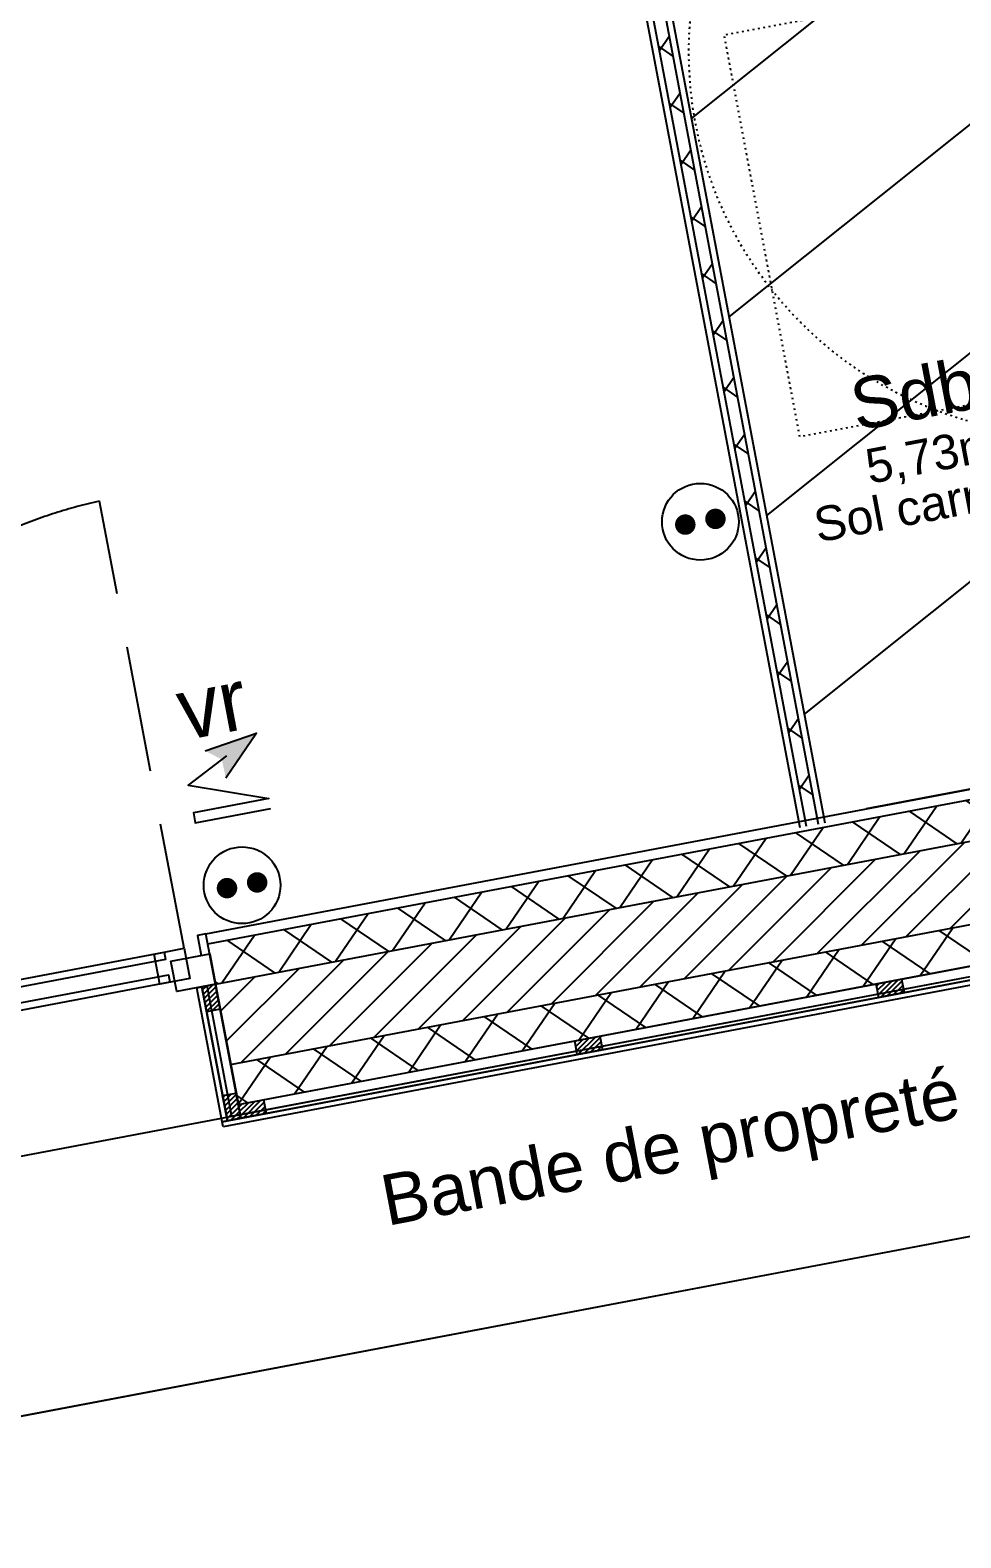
# Model space of a CAD drawing. Header units: centimetres. Extents: x 197412 to 267601, y -375791 to -305433.
# Drawn here: x 218161 to 219980, y -367034 to -364085 of the extents above; entities that cross this region are included whole.
import ezdxf

# ---------------------------------------------------------------- set-up
doc = ezdxf.new("R2010")
doc.units = ezdxf.units.CM
doc.linetypes.add('Style de ligne -2', pattern=[0.694425, 0.48607, -0.208355])
doc.linetypes.add('Style de ligne -5', pattern=[0.20828, 0.069425, -0.138855])
doc.layers.add('3-BAT C-Niveau 0', color=250, linetype='Continuous')
doc.layers.add('FAUX PLAFOND', color=9, linetype='Continuous', lineweight=25)
doc.layers.add('prlm-ELEC-CFO', color=1, linetype='Continuous', lineweight=25)
doc.styles.add('Helvetica', font='arial.ttf')
doc.styles.add('Lucida Grande', font='')
doc.styles.add('prlm-elec-cfo', font='comic.ttf', dxfattribs={"height": 12})
doc.styles.get('Lucida Grande').set_extended_font_data('Lucida Grande')
pattern_1 = [(55.723595, (82441.66, 127994.64), (-66.106423, 45.054865), []), (145.723595, (82441.66, 127994.64), (45.054865, 66.106423), [])]
pattern_2 = [(45, (0, 0), (0, -1), [])]

# ---------------------------------------------------------------- blocks, each defined once
blk = doc.blocks.new('PORTE FENETRE TYPE 2')
at = {"linetype": 'Style de ligne -2', "ltscale": 50.8}
for p, q in [((6.05, 105), (6.05, 16)), ((180, 16), (180, 105))]:
    blk.add_line(p, q, dxfattribs=at)
at = {"linetype": 'Continuous', "lineweight": 25, "flags": 128}
for points in [[(1, 18), (3, 18), (3, 14)], [(184.71, 18), (183, 18), (183, 14)], [(3, 8), (3, -18), (1, -18)], [(183, 8), (183, -18), (184.71, -18)]]:
    blk.add_lwpolyline(points, dxfattribs=at)
at = {"linetype": 'Continuous', "flags": 128}
for points in [[(6, 16), (12, 16), (12, 10), (6, 10)], [(11, 16), (87, 16), (87, 14.5), (11, 14.5)], [(87, 16), (93, 16), (93, 10), (87, 10)], [(93, 16), (99, 16), (99, 10), (93, 10)], [(99, 16), (176, 16), (176, 14.5), (99, 14.5)], [(174, 16), (180, 16), (180, 10), (174, 10)], [(1, 14), (9, 14), (9, 8), (1, 8)], [(177, 14), (184.71, 14), (184.71, 8), (177, 8)], [(11, 11.5), (87, 11.5), (87, 10), (11, 10)], [(99, 11.5), (176, 11.5), (176, 10), (99, 10)]]:
    blk.add_lwpolyline(points, close=True, dxfattribs=at)
at = {"linetype": 'Style de ligne -2', "ltscale": 50.8}
for centre, start, end in [((4, 16), 0, 88.4219), ((182, 16), 91.2873, 180)]:
    blk.add_arc(centre, 89, start, end, dxfattribs=at)
at = {"insert": (70.68, 0.04), "char_height": 10.161, "attachment_point": 1, "line_spacing_factor": 0.978845, "style": 'Lucida Grande'}
blk.add_mtext('PF+VR ', dxfattribs=at)
blk = doc.blocks.new('Groupe-372-1')
at = {"linetype": 'Continuous'}
h = blk.add_hatch(dxfattribs=at)
h.set_pattern_fill('BOIS 45', color=256, style=0, pattern_type=2)
h.set_pattern_definition(pattern_2)
h.paths.add_polyline_path([(13608.12, -49394.53), (13609.05, -49399.45), (13606.4, -49399.95), (13605.47, -49395.04)])
h = blk.add_hatch(dxfattribs=at)
h.set_pattern_fill('BOIS 45', color=256, style=0, pattern_type=2)
h.set_pattern_definition(pattern_2)
h.paths.add_polyline_path([(13737.3, -49394.5), (13742.22, -49393.57), (13742.72, -49396.22), (13737.81, -49397.15)])
h = blk.add_hatch(dxfattribs=at)
h.set_pattern_fill('BOIS 45', color=256, style=0, pattern_type=2)
h.set_pattern_definition(pattern_2)
h.paths.add_polyline_path([(13678.35, -49405.66), (13683.26, -49404.73), (13683.77, -49407.38), (13678.85, -49408.31)])
h = blk.add_hatch(dxfattribs=at)
h.set_pattern_fill('BOIS 45', color=256, style=0, pattern_type=2)
h.set_pattern_definition(pattern_2)
h.paths.add_polyline_path([(13612.16, -49415.85), (13613.09, -49420.77), (13610.44, -49421.27), (13609.51, -49416.36)])
h = blk.add_hatch(dxfattribs=at)
h.set_pattern_fill('BOIS 45', color=256, style=0, pattern_type=2)
h.set_pattern_definition(pattern_2)
h.paths.add_polyline_path([(13612.59, -49418.11), (13617.5, -49417.18), (13618, -49419.84), (13613.09, -49420.77)])
at = {"linetype": 'Continuous', "flags": 128}
for points in [[(13860.6, -49373.89), (13610.44, -49421.27), (13605.48, -49395.08), (13608.13, -49394.57), (13612.59, -49418.11), (13860.1, -49371.24)], [(13609.64, -49422.44), (13609.45, -49421.46), (13861.56, -49373.71), (13861.75, -49374.69)], [(13604.49, -49395.26), (13605.48, -49395.08), (13610.44, -49421.27), (13609.45, -49421.46)], [(13608.12, -49394.53), (13609.05, -49399.45), (13606.4, -49399.95), (13605.47, -49395.04)], [(13737.3, -49394.5), (13742.22, -49393.57), (13742.72, -49396.22), (13737.81, -49397.15)], [(13678.35, -49405.66), (13683.26, -49404.73), (13683.77, -49407.38), (13678.85, -49408.31)], [(13612.16, -49415.85), (13613.09, -49420.77), (13610.44, -49421.27), (13609.51, -49416.36)], [(13612.59, -49418.11), (13617.5, -49417.18), (13618, -49419.84), (13613.09, -49420.77)]]:
    blk.add_lwpolyline(points, close=True, dxfattribs=at)
blk = doc.blocks.new('xi.VR')
at = {"layer": 'prlm-ELEC-CFO', "lineweight": 5}
blk.add_hatch(color=0, dxfattribs=at).paths.add_polyline_path([(-3, 6), (-0.1, 3.7), (0, 0), (7.5, 7.5)])
at = {"layer": 'prlm-ELEC-CFO', "color": 0}
for points in [[(-3, 6), (7.5, 7.5), (0, 0)], [(0.95, 4.23), (-7.5, 0), (7.5, -5.5), (-7.5, -5.5), (-7.5, -7.5), (7.5, -7.5)]]:
    blk.add_lwpolyline(points, dxfattribs=at)
blk = doc.blocks.new('xi.PC')
at = {"color": 0, "lineweight": 5}
blk.add_wipeout([(-7.5, -7.5), (7.5, -7.5), (7.5, 7.5), (-7.5, 7.5)], dxfattribs=at).dxf.layer = 'prlm-ELEC-CFO'
at = {"layer": 'prlm-ELEC-CFO', "color": 0, "linetype": 'ByBlock', "lineweight": 5, "const_width": 2}
for points in [[(-4, 0, 1), (-2, 0, 1)], [(2, 0, 1), (4, 0, 1)]]:
    blk.add_lwpolyline(points, format="xyb", close=True, dxfattribs=at)
at = {"layer": 'prlm-ELEC-CFO', "color": 0, "linetype": 'ByBlock', "lineweight": -2}
blk.add_circle((0, 0), 7.5, dxfattribs=at)

msp = doc.modelspace()

# ---------------------------------------------------------------- hatches: boundary and pattern name
at = {"linetype": 'Continuous'}
h = msp.add_hatch(dxfattribs=at)
h.set_pattern_fill('02_ISOLANT', color=256, scale=10, angle=100.7236, style=0, pattern_type=2)
h.set_pattern_definition([(145.723595, (82441.66, 127994.64), (-45.054865, -66.106423), []), (235.723595, (82441.66, 127994.64), (-66.106423, 45.054865), [])])
h.paths.add_polyline_path([(219678.4, -365642.8), (219702, -365638.4), (219093, -362423), (219069.5, -362427.5)])
at = {"layer": '3-BAT C-Niveau 0'}
h = msp.add_hatch(dxfattribs=at)
h.set_pattern_fill('02_ISOLANT', color=256, scale=10, angle=10.7236, style=0, pattern_type=2)
h.set_pattern_definition(pattern_1)
h.paths.add_polyline_path([(218508, -365872.1), (218522.9, -365950.7), (223378.2, -365031.2), (223363.3, -364952.6)])
h = msp.add_hatch(dxfattribs=at)
h.set_pattern_fill('MURS MACONNERIE-2', color=256, scale=10, style=0, pattern_type=2)
h.set_pattern_definition([(45, (82627.55, 127994.637), (-31.2347524, 39.0434405), [])])
h.paths.add_polyline_path([(218522.9, -365950.7), (218552.6, -366107.9), (223407.9, -365188.4), (223378.2, -365031.2)])
h = msp.add_hatch(dxfattribs=at)
h.set_pattern_fill('02_ISOLANT', color=256, scale=10, angle=10.7236, style=0, pattern_type=2)
h.set_pattern_definition(pattern_1)
h.paths.add_polyline_path([(218552.6, -366107.9), (218567.5, -366186.5), (223422.8, -365267), (223407.9, -365188.4)])
at = {"layer": 'FAUX PLAFOND'}
h = msp.add_hatch(dxfattribs=at)
h.set_pattern_fill('BA 13', color=256, scale=10, style=0, pattern_type=2)
h.set_pattern_definition([(218.65981, (82441.66, 127994.64), (-199.24783, 287.75041), [])])
h.paths.add_polyline_path([(219714.7, -365636), (218810.8, -360862.8), (220178.1, -360604.9), (219874.7, -359003.2), (220759.7, -358835.6), (221405.8, -362245.6), (220766.2, -362365.3), (220833.8, -362707.9), (221470.6, -362589.8), (221623.6, -363399.2), (220740.2, -363567.5), (220750.8, -363617.1), (221632.9, -363448.3), (221784, -364244.1), (220983.2, -364395.7), (221163.7, -365348.8), (219795.2, -365608)])

# ---------------------------------------------------------------- linework, layer by layer
at = {"linetype": 'Continuous'}
for p, q in [((219665.6, -365645.3), (219056.7, -362429.9)), ((219678.4, -365642.8), (219069.5, -362427.5)), ((219678.4, -365642.8), (219069.5, -362427.5)), ((219702, -365638.4), (219093, -362423)), ((219702, -365638.4), (219093, -362423))]:
    msp.add_line(p, q, dxfattribs=at)
at = {"linetype": 'Continuous', "lineweight": 25}
for p, q in [((219665.6, -365645.3), (219056.7, -362429.9)), ((219714.7, -365636), (219180.2, -362813.6))]:
    msp.add_line(p, q, dxfattribs=at)
at = {"linetype": 'Style de ligne -5', "ltscale": 50.8, "flags": 128}
msp.add_lwpolyline([(219665.3, -364880.6), (219517.1, -364094.5), (220794.6, -363853.6), (220942.8, -364639.8)], close=True, dxfattribs=at)
at = {"linetype": 'Style de ligne -5', "ltscale": 50.8}
msp.add_circle((220198.4, -364127.7), 750, dxfattribs=at)
at = {"layer": '3-BAT C-Niveau 0'}
for p, q in [((218504.3, -365852.4), (223359.6, -364933)), ((218508, -365872.1), (223363.3, -364952.6)), ((218522.9, -365950.7), (223378.2, -365031.2)), ((218522.9, -365950.7), (223378.2, -365031.2)), ((218552.6, -366107.9), (223407.9, -365188.4)), ((218504.3, -365852.4), (221733.2, -365241)), ((218567.5, -366186.5), (223422.8, -365267)), ((218571.3, -366206.2), (223426.5, -365286.7)), ((218571.3, -366206.2), (223426.5, -365286.7)), ((218571.3, -366206.2), (218504.3, -365852.4))]:
    msp.add_line(p, q, dxfattribs=at)
at = {"layer": '3-BAT C-Niveau 0', "flags": 128}
for points in [[(222362.8, -365997), (214553.7, -367475.9), (209911.6, -342963.8), (210402.9, -342870.8), (214951.9, -366891.6), (222269.8, -365505.7)], [(220184.5, -366409.5), (214553.6, -367476), (214085, -365001.2), (211628.7, -365466.4), (210893.8, -361585.8), (209420.2, -361865.7), (210323.5, -366635.8), (215103, -371902.1), (221012.8, -370783)]]:
    msp.add_lwpolyline(points, close=True, dxfattribs=at)
at = {"layer": '3-BAT C-Niveau 0', "ltscale": 50.8, "flags": 128}
msp.add_lwpolyline([(219714.7, -365636), (218810.8, -360862.8), (220178.1, -360604.9), (219874.7, -359003.2), (220759.7, -358835.6), (221405.8, -362245.6), (220766.2, -362365.3), (220833.8, -362707.9), (221470.6, -362589.8), (221623.6, -363399.2), (220740.2, -363567.5), (220750.8, -363617.1), (221632.9, -363448.3), (221784, -364244.1), (220983.2, -364395.7), (221163.7, -365348.8), (219795.2, -365608)], dxfattribs=at)

# ---------------------------------------------------------------- block references
at = {"layer": '3-BAT C-Niveau 0', "xscale": 10, "yscale": 10, "zscale": 10}
msp.add_blockref('Groupe-372-1', (82441.7, 127994.6), dxfattribs=at)
at = {"layer": '3-BAT C-Niveau 0', "xscale": 10, "yscale": 10, "zscale": 10, "rotation": 10.72359474388812}
msp.add_blockref('PORTE FENETRE TYPE 2', (216722.9, -366373), dxfattribs=at)

# ---------------------------------------------------------------- texts
at = {"insert": (219917.4, -364740.4), "char_height": 100, "attachment_point": 2, "rotation": 10.7236, "line_spacing_factor": 0.834288, "style": 'Helvetica'}
msp.add_mtext('Sdb1\\P{\\H0.6752x;5,73m2}\\P{\\H0.6752x;Sol carrelage}', dxfattribs=at)
at = {"layer": '3-BAT C-Niveau 0', "insert": (219402.7, -366220), "char_height": 99.078, "width": 1587.214, "attachment_point": 2, "rotation": 10.7236, "line_spacing_factor": 0.834288, "style": 'Helvetica'}
msp.add_mtext('Bande de propreté', dxfattribs=at)

# ---------------------------------------------------------------- next in the draw order: block references
at = {"layer": 'prlm-ELEC-CFO', "xscale": 10, "yscale": 10, "zscale": 10, "rotation": 10.72360141139323}
for p in [(219470.8, -365046.6), (218574.9, -365757.6)]:
    msp.add_blockref('xi.PC', p, dxfattribs=at)

# ---------------------------------------------------------------- next in the draw order: texts
at = {"layer": 'prlm-ELEC-CFO', "insert": (218515.8, -365403.2), "char_height": 120, "attachment_point": 5, "rotation": 10.7236, "line_spacing_factor": 0.8, "style": 'prlm-elec-cfo', "bg_fill": 3, "box_fill_scale": 1.1, "bg_fill_color": 256, "bg_fill_transparency": 0}
msp.add_mtext('vr', dxfattribs=at)

# ---------------------------------------------------------------- next in the draw order: block references
at = {"layer": 'prlm-ELEC-CFO', "xscale": 10, "yscale": 10, "zscale": 10, "rotation": 10.72360141139323}
msp.add_blockref('xi.VR', (218543.2, -365547.8), dxfattribs=at)

doc.saveas('drawing.dxf')
